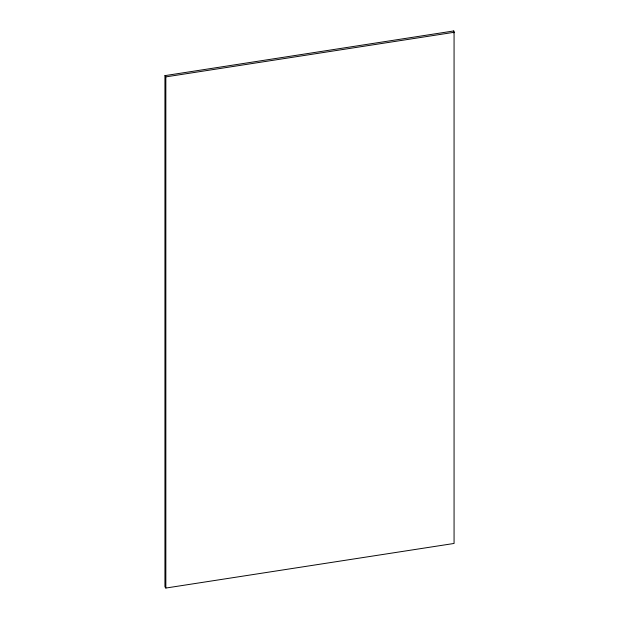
<?xml version="1.0" encoding="UTF-8"?>
<svg xmlns="http://www.w3.org/2000/svg" width="619" height="619" viewBox="0 0 619 619"><rect width="100%" height="100%" fill="white"/><g stroke="black" fill="none" stroke-linecap="round" stroke-linejoin="round"><path stroke-width="0.93" d="M164.933 75.634L453.758 30.95L454.067 32.296L454.067 543.459L165.838 588.05L164.933 586.797L164.933 75.634L165.838 76.88L165.838 588.05M165.838 76.88L454.067 32.296M453.758 30.95L453.758 32.884"/></g></svg>
